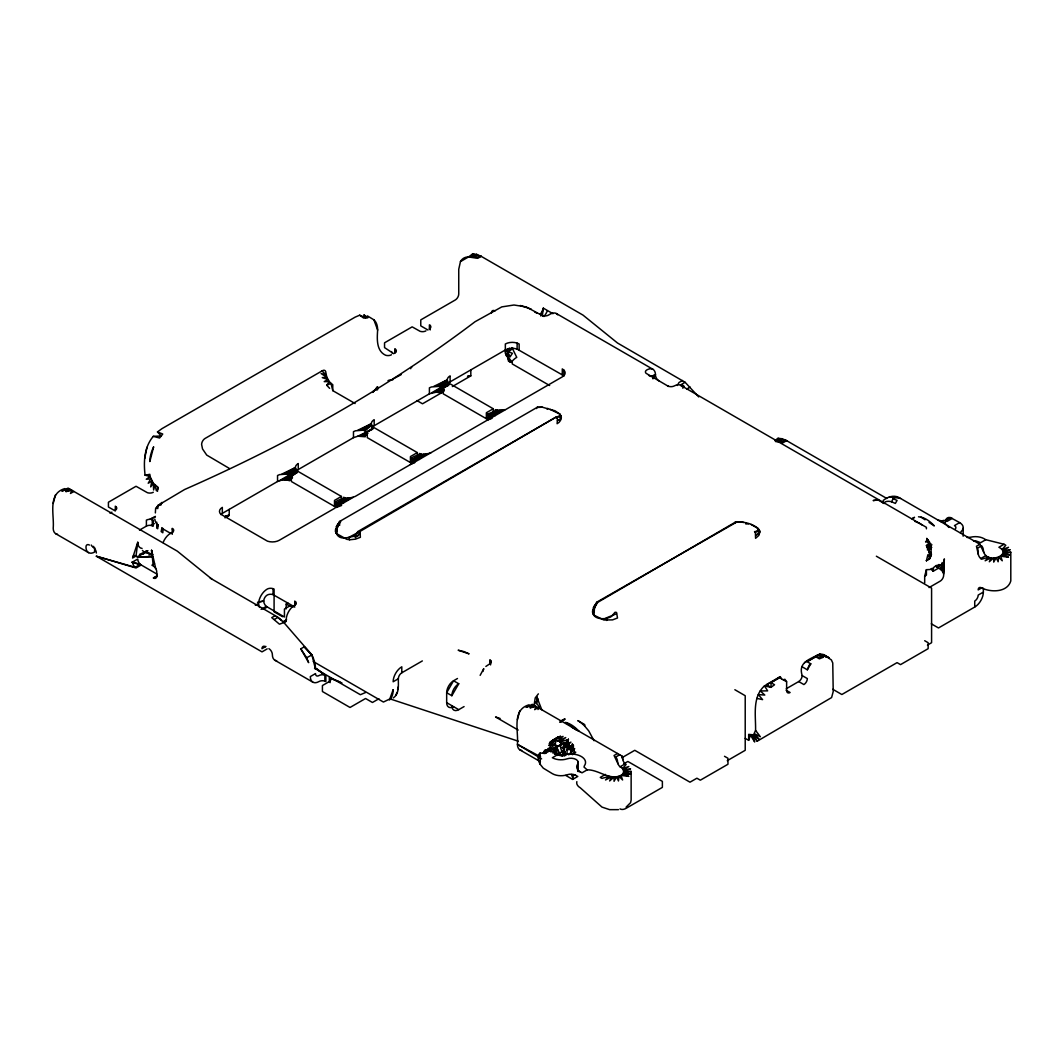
<?xml version="1.0" encoding="UTF-8"?>
<svg xmlns="http://www.w3.org/2000/svg" width="1064" height="1064" viewBox="0 0 1064 1064"><rect width="100%" height="100%" fill="white"/><g stroke="black" fill="none" stroke-linecap="round" stroke-linejoin="round"><path stroke-width="1.5" d="M781.455 678.766L780.245 676.664L771.094 682.756L770.974 687.357L764.471 685.881C752.049 697.146 755.879 715.66 755.573 730.383L753.551 734.852L748.67 734.373L748.67 740.345L745.212 738.35M587.168 769.857L584.016 767.064L584.402 765.761A14.643 8.459 0 0 0 580.572 756.105A14.643 8.459 0 0 0 563.481 755.174A4.881 2.82 0 0 1 557.549 754.748L552.376 757.728A12.196 7.049 0 0 0 567.192 758.818A7.315 4.229 0 0 1 578.204 762.037L577.659 764.112A12.196 7.049 0 0 0 580.266 771.839L581.981 772.836L587.168 769.857C598.606 769.458 609.579 780.856 620.964 775.417C625.246 773.568 623.93 768.208 620.073 766.798A4.881 2.82 60 0 1 617.971 763.726L614.061 755.493L617.506 753.498M743.829 522.437L737.325 521.719L596.971 602.051L594.404 608.701L594.018 615.192L603.847 619.993L612.571 619.873L617.506 617.998L616.548 612.465L615.045 612.239L611.481 616.455C605.27 620.232 591.265 620.006 592.701 609.978L594.922 607.371M349.604 539.767L346.718 539.288L335.732 533.144L336.743 525.909L337.966 525.762L340.693 521.599L339.842 521.36L337.275 527.997L336.889 534.487C341.557 541.722 351.147 535.471 357.85 536.096L360.124 532.904L359.419 531.761L348.979 537.293L349.604 539.767L355.429 539.169L360.377 537.293L360.124 532.904L355.456 537.613L354.658 536.256L357.876 531.521L556.086 417.088L559.504 416.011L559.89 414.096L554.969 410.771L542.427 407.233L537.36 407.339L542.427 407.233M943.555 574.055L944.327 558.893L943.675 575.159A4.881 2.82 -60 0 1 940.217 581.13L929.072 587.567M155.357 512.928L155.61 508.738L158.044 505.334L184.617 489.507C287.187 444.366 385.647 389.491 475.063 321.714L501.769 306.898L513.965 305.009L526.175 306.898L543.997 316.5M163.085 528.476L162.819 532.798L161.169 531.574L161.967 527.651M536.402 408.563L537.413 407.206L339.296 521.653L339.669 525.337M596.385 603.102L593.433 607.597L596.971 602.051M507.927 349.085L506.358 355.655L508.18 358.036L508.366 361.015L510.481 362.305L508.286 359.246L507.528 355.961A21.958 12.675 0 0 1 512.675 347.808M335.386 531.561L335.572 529.274L337.793 526.667M157.751 508.632L158.044 505.334M567.817 745.518L567.977 743.736M157.525 491.342L157.525 486.86L153.296 483.216L150.077 476.526L145.076 475.182C143.507 461.829 144.132 447.079 153.296 436.346L161.263 435.974L162.739 434.032L157.459 431.944L161.914 428.686L355.203 317.099L359.672 315.197L365.896 317.83L367.905 317.737L363.835 314.784L365.896 317.83L363.622 318.056L359.672 315.197M57.509 534.261A12.196 7.049 -60 0 1 53.2 528.13C54.464 515.096 47.228 493.576 64.851 488.602M398.348 678.766L393.161 681.758A12.196 7.049 -60 0 1 401.793 666.809L401.793 672.794A4.881 2.82 -60 0 0 398.348 678.766C398.242 685.256 399.505 693.675 393.294 697.918M521.732 750.466A12.196 7.049 -60 0 1 517.423 744.335C518.673 731.301 511.438 709.781 529.074 704.807M537.812 698.41L537.453 701.442L536.788 696.92L541.802 709.781M577.818 776.414L572.645 779.407L573.097 775.683L575.198 775.031M938.488 566.181L938.953 564.465M142.071 548.412A12.196 7.049 -60 0 1 137.761 542.268L136.032 556.02L137.416 556.818L142.589 553.825M542.347 315.769L543.305 308.134L552.974 313.707M158.23 524.619L157.698 528.755L156.74 528.13L156.74 522.145M755.4 532.439L755.573 538.291L758.818 535.431L759.856 532.067L759.377 530.71L758.499 532.253L757.275 531.149L754.549 531.668L755.4 532.439L757.275 531.149L758.353 528.675C752.248 523.382 742.938 521.214 735.118 522.238L734.865 523.142M545.952 752.966L546.417 750.346M115.59 509.589L116.096 506.783L115.324 506.211L115.324 510.986L108.422 507.009L108.422 502.221L136.032 486.275L147.404 492.699A4.881 2.82 0 0 0 153.296 492.26M550.061 409.361L559.89 414.096C563.002 417.154 560.515 422.102 557.11 423.711L557.483 419.056L556.086 417.088L359.419 531.761M144.664 458.584L146.978 447.279M786.283 688.727L798.705 681.559A4.881 2.82 -60 0 0 802.163 675.587C798.133 662.539 808.72 659.8 818.189 654.706C822.033 652.471 825.917 656.302 829.175 657.871L823.323 654.546L826.316 656.993L819.453 654.134L822.991 657.326L819.413 658.842L815.968 656.847L804.597 662.606M220.767 514.55A9.762 5.639 0 0 1 222.323 513.38L277.544 481.5L281.92 480.037L286.974 480.037L295.393 473.52L298.252 469.543L353.474 437.663L357.85 436.2L365.258 436.759L365.258 430.787L371.655 425.161L371.323 423.711A9.762 5.639 0 0 1 374.182 419.721L374.182 425.706A9.762 5.639 0 0 0 371.323 429.683L360.377 436.001L367.426 432.968M222.323 513.38L222.323 507.395A9.762 5.639 0 0 0 220.767 514.205L267.49 541.177A9.762 5.639 0 0 0 279.273 540.286L334.495 508.393L337.022 505.866L336.038 501.596C341.943 497.314 348.979 499.136 355.203 496.436L562.284 376.882A9.762 5.639 0 0 0 563.84 370.073L562.284 368.915L562.284 374.887L563.84 376.058L563.84 370.073M410.425 464.556L413.284 460.579L411.981 457.759C417.873 453.477 424.908 455.286 431.133 452.599M374.182 425.706L429.404 393.813L436.307 392.164L447.252 385.846L450.112 381.856L505.334 349.976A9.762 5.639 0 0 1 517.117 349.085L562.284 374.887M487.911 419.548L489.214 416.729L487.911 413.923L497.633 410.225L505.041 409.653M882.708 502.767L883.266 500.426C888.201 496.423 894.877 494.454 900.53 498.431L979.904 544.263L983.828 552.509A4.881 2.82 60 0 0 985.916 555.568C991.981 562.59 1011.571 553.746 998.896 547.255L1004.07 544.263L1005.799 545.26L1002.168 549.423L1008.512 547.308L1003.139 550.78L1010.215 549.689L1003.485 552.229L1010.8 552.229L1010.8 580.931C1007.302 592.887 989.932 592.528 980.742 587.528A4.881 2.82 60 0 0 978.188 589.895L982.072 587.661M926.411 560.688L927.888 554.73L929.776 558.534L926.411 560.688L929.776 558.534L931.386 554.677L930.774 546.723L926.784 538.331L930.787 549.317L929.085 548.04L928.619 549.396L929.471 544.715A7.98 4.602 60 0 0 927.316 539.475M924.683 582.926L924.683 576.143L926.411 569.666L930.415 569.506M53.2 503.418L55.514 494.787M396.034 695.364L396.806 692.491M397.577 689.618L398.348 686.746M517.423 719.623L519.724 710.991M482.936 671.451L483.761 668.644L480.143 675.347M555.155 753.764L555.475 748.458L556.738 746.263A7.315 4.229 60 0 1 559.145 745.931L564.399 742.965L567.072 744.507L567.072 754.403M136.471 555.767L132.588 558.015L137.761 542.268M540.685 315.915L543.305 308.134A4.881 2.82 -60 0 1 539.847 314.106M748.67 740.345L750.452 735.131L754.709 741.967L752.115 735.291L757.209 741.196L831.609 697.558L833.218 691.52L832.753 662.965L831.37 659.906L825.318 655.889M427.967 330.026L420.772 325.863L420.772 319.892L455.299 299.968A4.881 2.82 -60 0 0 458.744 293.983L458.744 269.272L460.446 261.624L468.479 256.969L477.723 258.313L481.181 256.331L476.712 254.429L475.688 257.395L481.181 256.331L582.992 315.104L617.506 343.007L685.123 382.282L698.716 396.925M775.47 441.507L783.184 442.637L786.629 440.642L782.16 438.74L781.136 441.706L786.629 440.642L886.724 498.431M802.163 666.809L807.337 669.801L809.066 665.359L810.795 663.83L807.337 661.835L818.189 654.706L822.991 657.326L815.968 656.847M160.744 505.267L161.914 502.421L155.61 508.738M335.732 533.144L337.102 530.125M592.861 613.848L594.231 610.829M572.352 749.056L571.767 750.306L566.779 739.812L567.006 742.512M884.916 502.035A21.958 12.675 60 0 1 891.579 501.769L893.108 498.67L896.566 496.675M592.515 612.252L593.872 606.613L595.095 606.467L597.822 602.304L735.809 521.905M554.623 754.296L554.051 752.221L555.381 749.508L554.051 750.373L556.738 746.263L554.118 750.772L556.738 754.323A7.315 4.229 60 0 0 557.443 755.467M776.467 441.028L777.997 438.328L782.16 438.74L778.888 441.174L776.467 441.028L782.16 438.74M537.972 709.542L539.328 707.174L537.307 704.115L535.977 703.69L536.03 701.655L536.788 702.905L536.788 696.92M457.493 678.5L453.57 680.761L446.667 692.717L451.841 695.71L458.744 683.753L453.57 680.761A9.762 5.639 -60 0 0 446.667 692.717L446.667 702.679A9.762 5.639 -60 0 0 453.57 706.669M677.289 385.487L679.018 382.495L682.463 380.513M807.337 669.801L810.795 663.83M510.255 356.626L512.409 353.288L505.121 350.522L505.32 353.128L506.358 355.655L510.255 356.626L507.674 352.197L511.491 349.497L509.204 348.181M547.175 409.281L547.8 408.363M746.263 522.943L745.638 523.86L748.524 523.927M329.641 388.347L326.728 385.274L329.321 381.59L326.794 377.215L325.863 372.693A4.881 2.82 -60 0 0 322.419 370.698L205.059 438.461A4.881 2.82 -60 0 0 201.615 444.433L202.532 448.955L206.722 455.086L229.465 468.493M652.644 378.704L655.477 374.887A12.196 7.049 -60 0 0 646.846 369.913A4.881 2.82 0 0 0 646.074 373.304L668.591 386.445M564.346 756.052L565.649 754.336L564.957 751.889A7.315 4.229 60 0 0 561.978 747.566L567.072 744.507M653.496 378.571L655.477 374.887L650.822 376.35M931.891 544.715L928.912 548.293L931.785 547.415M682.769 388.2L684.258 386.471L681.665 384.277L685.123 382.282M930.947 554.105L926.411 545.659L929.923 542.401M538.371 693.861L535.232 697.904L533.995 705.725M372.679 391.871L376.204 388.639A4.881 2.82 0 0 1 377.64 386.644L377.64 389.637M73.908 491.462L70.463 493.457L72.086 490.411L65.995 491.555L69.16 488.722L61.832 491.142L68.109 488.11L177.276 551.139L211.789 579.042M538.131 707.666L534.673 709.661L536.296 706.616L530.205 707.76L533.37 704.913L526.042 707.347L532.332 704.315L622.227 756.211L622.799 759.576A4.881 2.82 60 0 0 625.246 763.806L626.137 764.457L622.507 768.607L628.851 766.492L623.491 769.977L630.566 768.873L623.823 771.427L631.138 771.427L631.138 800.128L630.566 802.682L626.137 807.097M547.761 748.63L549.782 748.032L550.5 744.773L553.586 745.545L555.554 742.898L556.007 740.358L557.882 741.036L563.056 736.408L554.224 740.132L560.555 736.168L552.602 740.358L558.414 736.833L550.035 742.113L556.765 738.35L549.184 743.603L555.741 740.637L548.652 745.425L555.381 743.536L548.652 749.814L555.741 746.835L550.274 751.344M291.975 477.151L286.974 480.037L289.328 480.596L289.328 474.624L295.726 469.011L295.393 467.548A9.762 5.639 0 0 1 298.252 463.558L298.252 469.543M289.328 480.596L292.52 477.789M436.307 392.164L441.188 392.922L441.188 386.95L447.585 381.324L447.252 379.875A9.762 5.639 0 0 1 450.112 375.885L450.112 381.856M441.188 392.922L444.393 390.116M142.922 553.785L146.5 550.726M372.799 392.43L376.204 388.639M562.829 720.674L564.851 719.038L560.396 721.006M564.399 753.139L560.515 755.387L559.092 753.751L563.481 750.2M942.81 567.684L940.217 569.173L936.772 567.178L939.978 564.652M443.648 388.639L438.834 392.363L443.834 389.477M557.017 752.993L554.743 750.373A9.762 3.884 -47.8 0 1 561.672 743.63L559.797 742.14L565.742 737.552L557.882 741.036M572.379 754.682L575.744 752.195L568.495 754.748L574.706 748.71L566.487 749.854L573.057 745.279L565.077 747.553L570.916 742.14L563.455 745.452L568.415 739.507L559.797 742.14M468.479 256.969L472.549 254.017L476.712 254.429L473.427 256.85L468.479 256.969A24.406 14.085 60 0 0 460.446 261.624M485.849 666.45L489.812 663.83A4.881 2.82 0 0 0 490.584 660.425L489.812 659.84L489.812 664.322M774.951 440.549L777.997 438.328L786.629 440.642M925.587 541.603L928.207 539.767M556.938 417.859L558.813 416.569L560.036 417.673L560.914 416.13L561.393 417.487M142.962 554.184L147.79 550.873M560.755 721.764L564.851 719.038L559.664 722.19M552.721 752.953L556.765 750.306L550.7 751.849M153.881 523.674L151.101 525.403A4.881 2.82 0 0 0 146.393 526.135L139.49 530.111M912.367 518.647L914.535 517.317L911.875 518.806M146.393 526.135L146.393 520.15A4.881 2.82 0 0 1 149.838 519.325L155.304 516.998M153.894 523.794L151.101 525.403L153.296 526.135L153.296 520.15L151.101 519.432M147.617 550.713L139.49 554.437M277.544 481.5L277.544 475.515L279.566 474.624L286.974 474.065L295.726 469.011L296.696 473.36M353.474 437.663L353.474 431.678L355.496 430.787L362.904 430.215L371.655 425.161L372.626 429.51M429.404 393.813L429.404 387.841L431.425 386.95L438.834 386.378L447.585 381.324L448.569 385.673M279.566 480.596L296.696 470.714M431.425 392.922L448.569 383.027M281.92 480.037L295.726 472.07L284.447 479.851L295.393 473.52M447.585 384.383L433.779 392.363L447.252 385.846M135.141 567.325L140.315 564.332A4.881 2.82 60 0 1 137.761 559.012L132.588 562.005A4.881 2.82 60 0 0 135.141 567.325L96.345 556.219L262.01 651.873L267.184 648.88M367.905 433.314L362.904 436.2L367.08 434.617M157.033 574.121L141.206 564.984L136.032 567.977L96.345 556.219M224.956 517.836L229.226 515.375L229.226 509.39M443.821 391.472L422.501 403.788L416.942 400.556M452.346 386.551L470.82 375.885L470.82 369.913M154.506 563.694L151.913 565.183L153.296 565.982L151.567 550.248A12.196 7.049 -60 0 0 152.724 554.557M157.179 575.704L153.296 577.938L156.767 576.821M341.398 496.436L334.495 500.426L334.495 506.411L341.398 502.421L341.398 496.436L298.252 471.538L291.35 475.515L291.35 481.5L334.495 506.411M417.327 458.584L417.327 452.599L410.425 456.589L410.425 462.561L414.561 460.18M493.257 414.747L493.257 408.762L486.354 412.752L486.354 418.724L491.874 415.545M337.022 505.866L350.827 497.899L337.355 504.416L348.3 498.098L337.022 502.953L345.773 497.899L343.419 497.34L343.419 503.312M412.952 462.029L426.757 454.062L413.284 460.579L424.23 454.248L412.952 459.116L421.703 454.062L419.349 453.503L419.349 459.475M488.881 418.192L502.687 410.225L489.214 416.729L500.16 410.411L488.881 415.279L497.633 410.225L495.279 409.653L495.279 415.638M336.038 507.235L353.182 497.34M261.119 609.366L266.293 606.387L284.447 617L284.447 609.02L289.621 606.041L294.795 607.039L273.076 594.63A4.881 2.82 0 0 0 267.184 595.082A4.881 2.82 -60 0 0 263.739 601.054L257.501 602.264M263.3 609.273L267.184 607.039M286.176 608.914L286.176 604.046L287.892 603.049M275.19 615.644L271.746 617.639L279.46 624.196L283.862 622.546L311.925 654.945A24.406 14.085 60 0 1 315.503 669.163L311.925 654.945L304.238 646.832L300.793 648.827L308.666 662.659L306.658 657.752L300.793 648.827M274.406 619.408L277.85 617.413L283.862 622.546M286.602 619.74L282.718 621.975L286.203 620.871M686.732 389.065L690.177 387.07M265.894 646.433L262.01 648.681A4.881 2.82 60 0 1 264.564 646.313L265.468 646.686M401.793 672.794L422.342 660.93M378.93 698.742L372.453 702.479L365.551 698.503L350.029 707.467L322.419 691.52L322.419 685.549L329.321 681.559A4.881 2.82 0 0 0 330.093 678.154L341.916 682.942M446.667 702.679L458.744 709.661L464.077 706.576M543.239 752.74L548.426 749.748L550.208 750.506L545.034 753.498L540.153 753.006L540.153 764.284L543.239 768.128L552.376 773.674A12.196 7.049 0 0 0 567.192 774.765A7.315 4.229 0 0 1 576.954 776.015M941.148 521.879A9.762 5.639 60 0 1 945.337 520.589L950.511 517.596L959.635 522.597A12.196 7.049 0 0 1 961.524 531.162A7.315 4.229 0 0 0 960.513 533.17M952.293 518.354L947.12 521.347L945.337 520.589M959.635 522.597L954.461 525.589A4.881 2.82 0 0 1 955.219 529.008M936.772 567.178L941.946 564.186M1004.07 544.263L985.809 539.701L980.622 542.693L975.808 540.871L973.547 541.084M924.683 576.143L926.411 575.159L926.411 569.666M931.013 568.908L933.314 571.168L938.488 568.176M979.904 544.263L976.459 546.258L978.308 554.331A4.881 2.82 60 0 0 980.742 558.56L981.633 559.212L988.842 557.11L985.171 560.781L991.196 557.682L989.294 561.765L993.723 557.869L993.723 562.098L996.236 557.682L998.138 561.765L998.604 557.11L1002.261 560.781L1000.626 556.219L1008.512 557.164L1002.168 555.049L1010.215 554.783L1003.139 553.692L1010.8 552.229M619.7 754.762L615.79 757.023A4.881 2.82 60 0 1 617.506 761.465L617.971 763.726M943.702 568.336L941.108 569.825A4.881 2.82 60 0 1 943.209 572.898L942.239 562.51L941.108 569.825L939.206 564.851L935.402 565.769M621.975 757.688L634.769 750.306L689.991 782.186L696.893 778.21L700.338 780.191L727.962 764.258L727.962 758.273L724.504 756.291M605.429 774.419L600.256 777.412L601.985 778.409L609.18 776.308L605.522 779.965L611.534 776.88L609.632 780.963L614.061 777.066L614.061 781.295L616.588 776.88L618.477 780.963L618.942 776.308L622.6 779.965L620.964 775.417L628.851 776.361L622.507 774.246L630.566 773.98L623.491 772.89L631.138 771.427M623.677 763.886L627.866 761.465L662.38 781.388L662.38 787.373L626.137 808.294A12.196 7.049 -60 0 1 620.033 808.893M620.073 766.798L625.246 763.806M980.742 558.56L985.916 555.568M756.797 698.37L762.595 699.62L758.299 694.593L764.79 695.058L760.281 690.948L767.649 690.869L764.471 685.881L779.726 677.768L786.629 681.758L786.629 690.523A4.881 2.82 -60 0 0 790.087 692.518L786.203 690.283M983.362 588.206L983.362 592.089L978.188 595.082A4.881 2.82 -60 0 1 974.73 601.054L974.73 607.039L938.488 627.96L931.306 623.81M727.271 760.667L745.212 750.306L745.212 695.71L734.865 689.725M927.449 645.09L931.585 642.709L931.585 588.099L876.364 556.219M780.245 676.664L766.546 684.524L770.974 687.357L774.552 684.751L771.094 682.756M561.765 755.972L564.399 754.509L564.399 742.965A7.315 4.229 60 0 0 560.555 746.516A7.315 4.229 60 0 0 564.399 754.509L565.742 755.493M392.829 379.103L401.168 374.648M149.838 519.325L155.397 516.359M616.495 613.768L606.108 617.998L606.733 620.472M306.658 657.752L311.925 654.945L304.238 646.832M560.568 722.124L561.819 721.498M433.779 386.378L447.252 379.875L436.307 386.192L447.585 381.324M357.85 430.215L371.323 423.711L360.377 430.029L371.655 425.161M357.85 436.2L371.323 429.683M281.92 474.065L295.393 467.548L284.447 473.866L295.726 469.011M389.717 699.021L383.426 702.041L313.308 661.555M65.995 491.555L70.49 489.48M530.205 707.76L534.7 705.685M326.728 385.274L330.984 383.346L332.766 384.649L332.766 390.634L355.123 403.535M926.411 545.659L930.894 543.664M783.184 679.763L784.899 679.298L786.629 681.758M365.551 692.518L360.377 694.712L314.532 668.245M476.712 254.429L471.019 256.703L472.549 254.017L481.181 256.331M492.073 418.312L487.911 419.894L487.911 413.923M414.761 462.68L411.981 463.731L411.981 457.759M341.597 505.467L336.038 507.568L336.038 501.596M650.756 376.47L655.477 374.887M255.413 605.097L258.565 604.046A12.196 7.049 -60 0 1 267.184 589.097A4.881 2.82 0 0 1 273.076 588.658L274.086 589.097L274.086 611.813L282.625 616.734M255.453 605.017L258.565 604.046L258.672 605.15A4.881 2.82 60 0 0 259.576 607.451M543.544 752.567A9.762 5.639 60 0 1 545.327 750.027L548.426 749.748M925.866 542.055L929.058 541.15M145.076 475.182L149.838 474.318L150.077 476.526L146.287 479.239L150.769 478.84L148.202 483.242L151.859 481.127L150.702 486.9L153.296 483.216L153.615 489.972L154.958 484.971L156.381 490.797M878.478 499.654L873.158 500.572L878.066 499.92L884.211 503.538M258.831 601.878L263.739 601.054A4.881 2.82 60 0 0 266.293 606.387M138.254 556.938L139.49 556.419M467.548 376.39L470.82 375.885L467.628 376.324M225.94 515.867L229.226 515.375L226.02 515.814M555.621 754.057L558.414 753.738M148.8 554.903L152.099 554.53M618.477 809.651L609.632 809.651L601.985 807.097L580.266 787.786A12.196 7.049 0 0 1 576.848 781.654M137.442 557.031L151.992 556.472M137.309 557.11L153.056 556.751M967.096 537.506L970.687 537.2A12.196 7.049 0 0 1 984.08 538.703L985.809 539.701M941.773 522.038L943.741 522.158L948.902 527.451M392.709 379.941L391.446 379.848A4.881 2.82 0 0 0 387.988 380.673M918.511 516.785L921.052 517.157A26.839 15.495 60 0 1 934.325 525.909L929.018 522.411M889.464 496.675L900.53 498.431M438.834 386.378L441.188 386.95M362.904 430.215L365.258 430.787M286.974 474.065L289.328 474.624M153.296 436.346L159.573 438.009L161.263 435.974L157.459 431.944M132.561 562.111L140.315 564.332M131.683 562.164L141.206 564.984M152.498 554.437L145.023 552.203L152.285 554.065M500.093 718.453L495.558 716.963L518.155 730.05M390.688 699.101L518.314 741.209M520.283 305.488L531.229 309.132M565.649 754.336L561.566 752.248L564.957 751.889L564.013 753.778L562.417 754.309L562.71 756.304M572.366 750.891L570.69 750.213L568.908 746.409L569.001 748.032L572.366 750.891L572.006 744.853M339.882 681.931L329.321 677.582L329.321 682.064M494.986 310.927L494.095 310.542A4.881 2.82 60 0 0 491.528 312.922M89.443 545.061L88.551 544.688A4.881 2.82 60 0 0 85.985 547.056A12.196 7.049 -60 0 0 94.616 552.043L94.616 547.548M914.801 521.307L919.509 523.342A26.839 15.495 60 0 1 921.863 524.871M891.579 501.769L895.356 503.418L897.072 500.426L893.108 498.67M559.677 415.306L561.047 415.904M758.14 529.885L759.51 530.484L759.856 532.067M541.576 315.104L542.587 315.556A4.881 2.82 0 0 0 548.479 315.104L550.208 314.106A12.196 7.049 -60 0 1 557.682 314.784M667.554 385.846L668.564 386.298A4.881 2.82 0 0 0 674.456 385.846L676.691 384.902A12.196 7.049 -60 0 1 681.931 386.511M505.334 349.976L505.334 344.005A9.762 5.639 0 0 1 517.117 343.1L519.139 344.005L519.139 349.976M324.853 681.106L324.853 675.135A4.881 2.82 0 0 0 318.961 675.587A4.881 2.82 -60 0 1 315.503 673.592L310.329 676.584A12.196 7.049 -60 0 0 318.961 681.559A4.881 2.82 0 0 1 324.853 681.106L325.863 681.559L325.863 675.587L316.806 668.857M540.645 756.876L517.423 744.335L541.629 758.885M556.312 313.508L652.95 369.301M680.561 385.248L926.411 527.332L926.411 528.835M534.673 311.925L536.974 313.255M549.636 385.514L512.236 363.928L512.236 361.135A14.643 8.459 -60 0 1 516.758 357.344L511.957 347.596M751.078 524.459L758.353 528.675L759.51 530.484M924.683 640.714L928.141 642.709L928.141 648.681L900.53 664.628L897.072 662.633L841.85 694.513L832.793 689.286M493.257 408.762L450.112 383.851L443.209 387.841L443.209 393.813L486.354 418.724M393.747 353.7L384.543 347.596L384.543 342.808L412.154 326.861L420.067 331.303A4.881 2.82 0 0 0 425.959 330.851M417.327 452.599L374.182 427.688L367.279 431.678L367.279 437.663L410.425 462.561M802.163 675.587L807.337 678.566A4.881 2.82 -60 0 1 803.892 684.551L798.705 681.559M161.914 528.329L170.985 533.556M286.176 604.046L289.621 606.041M565.742 775.417L572.645 779.407M519.95 749.921L540.392 761.704M210.246 578.138L276.919 616.641L281.641 620.219M55.727 533.716L88.511 552.642M274.898 660.252L312.856 682.17M367.399 315.888L373.89 319.812A24.406 14.085 -60 0 1 377.64 330.053C377.068 338.552 376.151 350.841 385.554 355.216A4.881 2.82 0 0 0 391.446 354.764M571.461 727.005L576.768 730.236M573.789 750.825L569.679 748.152L568.655 745.239M921.052 517.157L925.028 519.777M658.922 380.872L658.031 380.22A4.881 2.82 60 0 1 655.597 375.991M268.913 648.681L269.804 649.333A4.881 2.82 60 0 1 272.371 654.666A12.196 7.049 -60 0 0 276.68 660.797M92.887 547.056L93.778 547.707A4.881 2.82 60 0 1 96.345 553.027M430.189 329.946L430.189 325.451L429.404 324.879L429.404 329.361M395.662 352.357L394.89 348.779L394.89 353.275M295.579 604.631L294.795 601.054L294.795 605.536M173.046 531.894L172.275 528.329L172.275 534.301M315.715 668.272L324.853 675.135M321.767 370.751L326.103 374.9L321.102 373.557L326.794 377.215L322.299 377.614L327.885 379.502L324.227 381.617L329.321 381.59L330.984 383.346L332.766 390.634M142.443 550.407L143.707 551.671M574.414 751.157L571.887 748.564L573.669 750.386M154.187 566.633L155.73 568.562A4.881 2.82 60 0 1 156.74 571.966L156.74 575.943A4.881 2.82 60 0 1 154.187 578.324M931.346 568.894L933.314 571.168L933.314 569.173A4.881 2.82 60 0 1 935.043 566.713M584.721 726.1L584.721 724.597L577.818 720.621A26.839 15.495 60 0 1 584.721 726.1L588.725 730.888L594.018 740.69M929.085 551.87L931.386 554.677L929.776 558.534L928.619 546.444L929.471 547.122A7.98 4.602 60 0 1 927.316 549.875M755.573 730.383L760.334 736.74L754.642 733.827L759.124 739.414L753.551 734.852L757.209 741.196M507.528 355.961L512.13 362.358M376.377 389.371L376.856 390.049M391.446 351.572L392.47 353.368M560.515 755.387L555.129 743.856L559.092 753.751M926.638 546.79L930.588 553.918M571.381 774.512L572.645 777.412M932.184 568.189L933.314 571.168M373.89 319.812L377.64 330.053M983.828 552.509L983.362 550.248A4.881 2.82 60 0 0 981.633 545.792L977.723 548.053L978.308 554.331M151.567 550.248L155.73 568.562M622.227 756.211L622.799 759.576M572.312 743.616L573.19 750M963.159 528.236L963.159 536.203M578.204 762.037L578.204 771.6M573.403 745.079L573.403 749.974M545.327 750.027L545.327 753.246M517.117 343.1L517.117 349.085M490.584 660.425L490.584 664.907M330.093 678.154L330.093 682.649M273.076 588.658L273.076 594.63M152.285 519.711L152.285 525.683M540.153 764.284A9.762 5.639 60 0 1 540.153 753.006M945.391 522.344A9.762 5.639 60 0 1 950.511 517.596M938.129 520.336A9.762 6.969 -76 0 1 942.584 522.091M158.27 525.629A24.406 14.085 0 0 1 154.812 519.139M295.579 601.639A4.881 2.82 0 0 1 294.795 605.044L292.573 606.666A12.196 7.049 -60 0 0 286.469 617.24L286.176 619.993A4.881 2.82 60 0 1 283.609 622.36M140.78 557.137A4.881 2.82 -60 0 1 140.554 555.834M648.575 375.419A4.881 2.82 -60 0 1 649.838 376.151M163.071 542.6A12.196 7.049 -60 0 1 170.546 533.303L172.275 532.306A4.881 2.82 0 0 0 173.046 528.901M547.322 310.794A12.196 7.049 -60 0 1 544.169 316.261M983.362 592.089A12.196 7.049 -60 0 1 974.73 607.039M430.189 325.451A4.881 2.82 0 0 1 429.404 328.856M395.662 349.364A4.881 2.82 0 0 1 394.89 352.769M410.717 368.716A4.881 2.82 0 0 1 412.154 366.721M133.04 556.286A4.881 2.82 60 0 1 135.141 555.647M93.725 546.444A4.881 2.82 -60 0 1 91.278 545.034M111.88 512.183A4.881 2.82 0 0 1 109.685 512.914M116.096 506.783A4.881 2.82 0 0 1 115.324 510.188M157.525 486.86A4.881 2.82 0 0 1 156.74 490.265M577.539 770.868A14.643 8.459 0 0 1 580.572 772.052M458.744 709.661A9.762 5.639 -60 0 1 451.841 705.671M451.841 695.71A9.762 5.639 -60 0 1 458.744 683.753M569.4 747.394A7.315 4.229 60 0 1 570.743 753.95M929.005 541.975A7.315 4.229 60 0 1 927.103 538.69M153.588 447L149.838 461.563A24.406 14.085 -60 0 1 153.588 447M568.362 739.254L567.79 741.236L568.362 739.254M393.161 689.725L389.411 699.966A24.406 14.085 60 0 0 393.161 689.725M337.647 524.432L336.304 526.906L339.256 522.397L337.647 524.432M560.475 419.243L557.523 420.267L560.475 419.243M758.925 533.822L755.985 534.846L758.925 533.822M464.037 651.62L458.158 650.21L469.104 653.868L464.037 651.62M578.829 731.154L565.556 722.403A26.839 15.495 60 0 1 578.829 731.154"/></g></svg>
